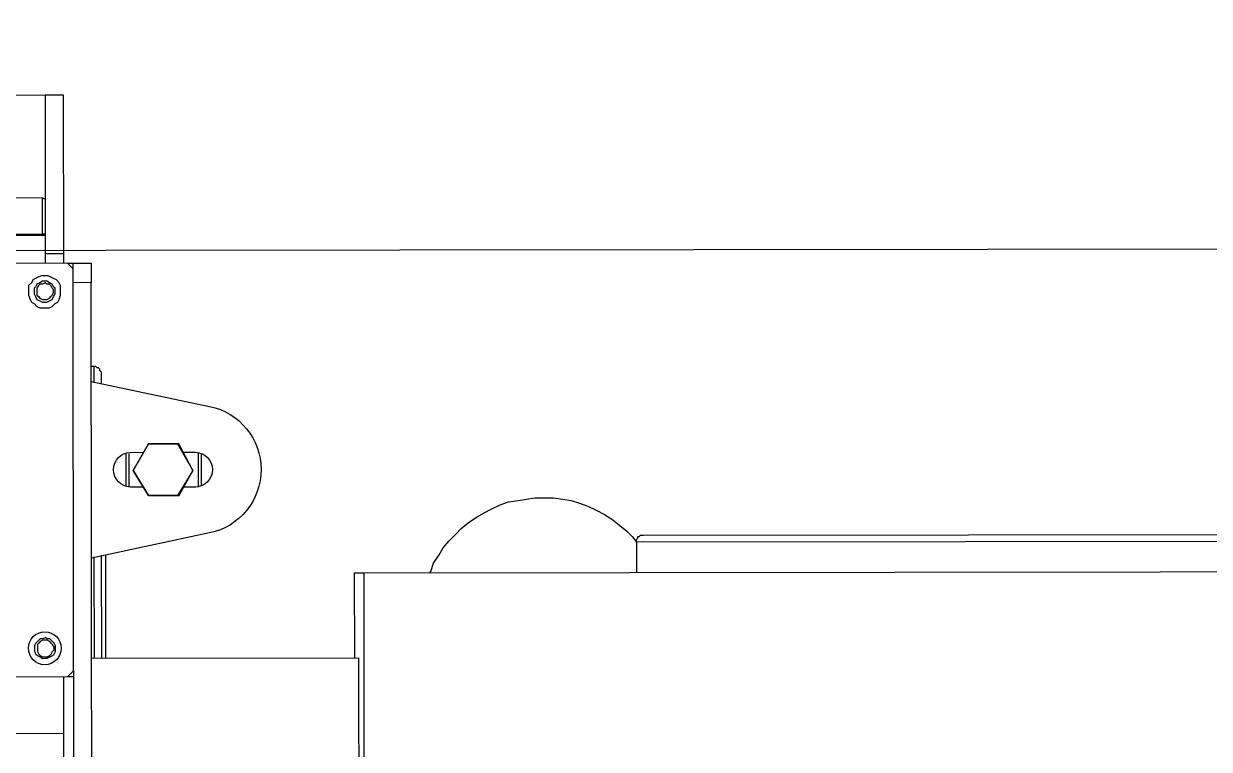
# Model space of a CAD drawing. Header units: feet. Extents: x -99009 to 3252343, y -11094690 to 9035152.
# Drawn here: x 2486816 to 2487448, y -1979995 to -1979608 of the extents above; entities that cross this region are included whole.
import ezdxf

# ---------------------------------------------------------------- set-up
doc = ezdxf.new("R2010")
doc.units = ezdxf.units.FT
doc.layers.add('1', color=1, linetype='Continuous')

# ---------------------------------------------------------------- blocks, each defined once
blk = doc.blocks.new('lEVELLING mACHINE')
at = {"color": 200, "lineweight": 25, "transparency": 33554684}
for points in [[(14802.85, 6496.05), (14802.85, 6281.91), (14805.82, 6278.95), (15070.33, 6278.95), (15073.3, 6281.91), (15073.3, 6496.05), (15070.33, 6499.01), (14805.82, 6499.01), (14802.85, 6496.05), (14802.85, 6499.01), (14802.85, 6988.77), (14805.82, 6988.77), (14802.85, 6992.48), (14802.85, 7205.87), (14805.82, 7208.83), (14802.85, 7208.83), (14802.85, 7205.87)], [(14802.85, 7199.2), (14793.22, 7199.2), (14793.22, 6289.32), (14802.85, 6289.32)], [(14979.94, 6959.13), (14808.04, 6959.13), (14808.04, 6529.39), (14979.94, 6529.39)], [(14648, 6579.03), (13658.1, 6579.03), (13658.1, 6444.18), (14648, 6444.18)], [(14650.96, 6579.03), (14650.22, 6579.03), (14648.74, 6579.03), (14648, 6579.03), (14648, 6444.18), (14648.74, 6444.18), (14650.22, 6444.18), (14650.96, 6444.18), (14651.7, 6444.18), (14652.44, 6444.18), (14653.18, 6444.18), (14653.18, 6489.38)], [(14793.22, 6489.38), (14650.96, 6489.38), (14650.96, 6581.25), (14653.18, 6581.25)], [(14808.04, 6529.39), (14808.04, 6499.01)], [(14805.82, 6499.01), (14802.85, 6499.01)], [(14785.81, 6434.55), (14785.81, 6489.38)], [(14788.03, 6434.55), (14788.03, 6489.38)], [(14791.74, 6489.38), (14791.74, 6435.29)], [(14613.17, 6444.18), (14612.43, 6443.44), (14610.95, 6438.99), (14607.99, 6434.55), (14605.76, 6430.84), (14602.8, 6427.14), (14599.09, 6423.43), (14596.13, 6420.47), (14592.43, 6417.51), (14587.98, 6414.54), (14584.28, 6412.32), (14579.83, 6410.1), (14575.38, 6407.87), (14570.94, 6406.39), (14565.75, 6405.65), (14561.31, 6404.91), (14556.86, 6404.17), (14551.67, 6404.17), (14547.23, 6404.17), (14542.04, 6404.91), (14537.6, 6405.65), (14533.15, 6407.13), (14528.7, 6408.62), (14524.26, 6410.84), (14519.81, 6413.06), (14515.37, 6416.02), (14511.66, 6418.99), (14507.96, 6421.95), (14504.99, 6424.92), (14502.77, 6427.88), (14502.77, 6427.14), (14502.77, 6426.4), (14502.03, 6425.66), (14502.03, 6424.92), (14501.29, 6424.92), (14500.55, 6424.18), (14499.81, 6424.18), (14499.07, 6424.18), (13806.29, 6424.18)], [(13802.58, 6444.18), (13802.58, 6427.88), (14502.77, 6427.88), (14502.77, 6444.18)], [(14734.69, 6380.46), (14734.69, 6397.5)], [(14736.17, 6398.24), (14736.17, 6380.46)], [(14773.22, 6380.46), (14773.22, 6398.24)], [(14774.7, 6397.5), (14774.7, 6380.46)], [(14793.22, 6333.78), (14791.74, 6333.78), (14791, 6333.78), (14790.26, 6334.52), (14789.52, 6334.52), (14788.78, 6335.26), (14788.78, 6336), (14788.03, 6336.74), (14788.03, 6337.49), (14788.03, 6343.41)], [(14791.74, 6342.67), (14791.74, 6333.78)], [(14805.82, 6278.95), (14802.85, 6278.95), (14793.22, 6278.95), (14793.22, 6289.32)], [(14802.85, 6281.91), (14802.85, 6278.95)], [(14817.67, 6273.76), (14808.04, 6273.76), (14808.04, 6278.95)], [(14817.67, 6264.13), (14817.67, 6278.95)], [(11653.85, 6272.28), (14942.15, 6272.28)], [(14957.71, 6189.3), (14817.67, 6189.3), (14808.04, 6189.3), (14808.04, 6273.76)], [(14957.71, 6263.39), (14819.15, 6263.39), (14819.15, 6264.13), (14817.67, 6263.39), (14819.15, 6263.39), (14819.15, 6244.13), (14957.71, 6244.13)], [(14819.15, 6244.13), (14817.67, 6244.87), (14817.67, 6263.39), (14817.67, 6264.13), (14897.69, 6264.13), (14957.71, 6264.13)], [(14817.67, 6189.3), (14817.67, 6244.87)]]:
    blk.add_lwpolyline(points, dxfattribs=at)
for points in [[(14817.67, 6478.26), (14819.15, 6479), (14820.64, 6479), (14822.12, 6480.49), (14822.86, 6481.23), (14823.6, 6482.71), (14823.6, 6484.19), (14823.6, 6485.67), (14822.86, 6487.16), (14822.12, 6487.9), (14820.64, 6488.64), (14819.15, 6489.38), (14817.67, 6489.38), (14816.93, 6489.38), (14815.45, 6488.64), (14813.97, 6487.9), (14813.23, 6487.16), (14812.49, 6485.67), (14812.49, 6484.19), (14812.49, 6482.71), (14813.23, 6481.23), (14813.97, 6480.49), (14815.45, 6479), (14816.93, 6479)], [(14817.67, 6488.64), (14816.93, 6488.64), (14815.45, 6487.9), (14814.71, 6487.16), (14813.97, 6485.67), (14813.23, 6484.93), (14813.23, 6483.45), (14813.97, 6481.97), (14814.71, 6481.23), (14815.45, 6480.49), (14816.93, 6479.75), (14817.67, 6479.75), (14819.15, 6479.75), (14820.64, 6480.49), (14821.38, 6481.23), (14822.12, 6481.97), (14822.12, 6483.45), (14822.12, 6484.93), (14822.12, 6485.67), (14821.38, 6487.16), (14820.64, 6487.9), (14819.15, 6488.64)], [(14739.13, 6389.35), (14747.28, 6402.69), (14762.84, 6402.69), (14746.54, 6402.69), (14739.13, 6389.35), (14746.54, 6375.27), (14762.84, 6375.27), (14747.28, 6375.27)], [(14770.99, 6389.35), (14762.84, 6375.27), (14770.99, 6389.35), (14762.84, 6402.69)], [(14817.67, 6285.62), (14819.89, 6285.62), (14821.38, 6286.36), (14822.86, 6287.1), (14824.34, 6287.84), (14825.08, 6289.32), (14826.56, 6290.81), (14826.56, 6293.03), (14826.56, 6294.51), (14826.56, 6295.99), (14825.82, 6298.22), (14825.08, 6299.7), (14823.6, 6300.44), (14822.12, 6301.92), (14820.64, 6302.66), (14819.15, 6302.66), (14816.93, 6302.66), (14815.45, 6302.66), (14813.97, 6301.92), (14812.49, 6300.44), (14811, 6299.7), (14810.26, 6298.22), (14809.52, 6295.99), (14809.52, 6294.51), (14809.52, 6293.03), (14809.52, 6290.81), (14810.26, 6289.32), (14811.74, 6287.84), (14813.23, 6287.1), (14814.71, 6286.36), (14816.19, 6285.62)], [(14817.67, 6288.58), (14819.15, 6288.58), (14820.64, 6289.32), (14822.12, 6290.06), (14822.86, 6291.55), (14823.6, 6292.29), (14823.6, 6293.77), (14823.6, 6295.25), (14822.86, 6296.73), (14822.12, 6298.22), (14820.64, 6298.96), (14819.15, 6299.7), (14817.67, 6299.7), (14816.93, 6299.7), (14815.45, 6298.96), (14813.97, 6298.22), (14813.23, 6296.73), (14812.49, 6295.25), (14812.49, 6293.77), (14812.49, 6292.29), (14813.23, 6291.55), (14813.97, 6290.06), (14815.45, 6289.32), (14816.93, 6288.58)], [(14817.67, 6298.22), (14816.93, 6298.22), (14815.45, 6297.47), (14814.71, 6296.73), (14813.97, 6295.99), (14813.23, 6294.51), (14813.23, 6293.03), (14813.97, 6292.29), (14814.71, 6290.81), (14815.45, 6290.06), (14816.93, 6290.06), (14817.67, 6289.32), (14819.15, 6290.06), (14820.64, 6290.06), (14821.38, 6290.81), (14822.12, 6292.29), (14822.12, 6293.03), (14822.12, 6294.51), (14822.12, 6295.99), (14821.38, 6296.73), (14820.64, 6297.47), (14819.15, 6298.22)]]:
    blk.add_lwpolyline(points, close=True, dxfattribs=at)
for points in [[(14793.22, 6341.93), (14730.24, 6355.27, -0.814666), (14730.24, 6422.69), (14793.22, 6436.03)], [(14744.32, 6379.72), (14737.65, 6379.72, -0.967222), (14737.65, 6398.24), (14744.32, 6398.24)], [(14765.81, 6398.24), (14772.47, 6398.24, -0.967222), (14772.47, 6379.72), (14765.81, 6379.72)]]:
    blk.add_lwpolyline(points, format="xyb", dxfattribs=at)
blk.add_circle((14818.16, 6484.02), 8.74, dxfattribs=at)
blk = doc.blocks.new('A$Cac12730c')
blk.add_blockref('lEVELLING mACHINE', (-11218.13, -5688.95))

msp = doc.modelspace()

# ---------------------------------------------------------------- linework, layer by layer
at = {"layer": '1'}
msp.add_arc((2520410.24778, -1978395.99612), 100000, 84.1346387202, 194.3871675539, dxfattribs=at)

# ---------------------------------------------------------------- block references
at = {"transparency": 33554684, "rotation": 180.0650517140762}
msp.add_blockref('A$Cac12730c', (2490426.6334, -1979141.86212), dxfattribs=at)

doc.saveas('drawing.dxf')
